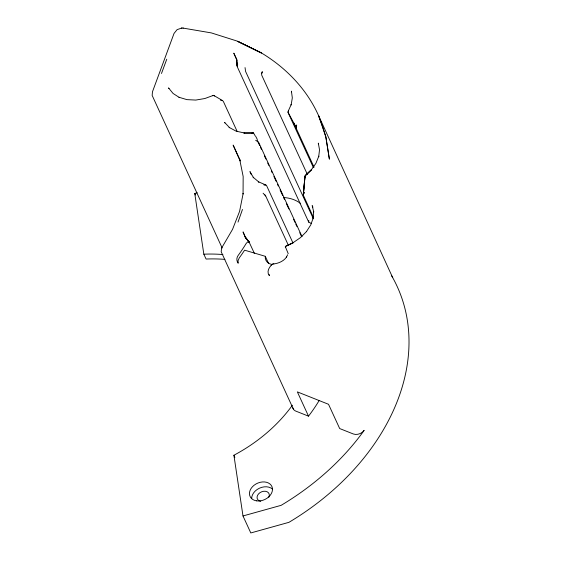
<?xml version="1.0" encoding="UTF-8"?>
<svg xmlns="http://www.w3.org/2000/svg" width="561" height="561" viewBox="0 0 561 561"><rect width="100%" height="100%" fill="white"/><g stroke="black" fill="none" stroke-linecap="round" stroke-linejoin="round"><path stroke-width="0.84" d="M245.038 67.593L245.578 71.408L313.375 218.811M305.184 175.649L311.439 169.745L305.009 175.986L303.256 195.032L313.241 216.967M311.537 223.622A204.008 151.849 -24.7 0 0 308.725 222.135L237.282 66.808L236.525 58.912L237.163 65.672L237.689 64.417M313.15 218.362L313.606 211.392L313.76 212.051L312.182 205.599L312.912 207.184M303.487 193.847L304.321 192.689L303.487 193.847L305.009 175.986M313.262 167.318L288.116 112.635L288.024 111.618L291.236 104.423L291.131 104.998L292.316 97.902L291.425 91.155L291.587 91.829M303.291 194.45L304.988 176.399L305.135 176.876M314.062 167.22L293.782 122.999L296.201 128.385L296.012 127.179L296.685 124.991L296.117 126.463M261.728 73.253L262.303 71.689L261.601 74.01L261.77 75.286L307.337 174.345M313.262 217.759L310.773 224.884L306.39 231.686L306.643 231.398L300.514 237.591L293.073 242.71L285.311 246.602L288.221 253.663M238.018 222.079L242.471 209.456M161.484 73.484L166.757 59.228M287.674 254.736L286.355 257.261L286.636 256.931C283.438 261.559 277.905 263.621 272.534 264.07M285.451 246.412L285.304 247.317M271.138 265.381C268.628 268.116 266.566 272.281 269.357 275.647L269.098 274.497M288.242 111.134L288.62 110.685M305.5 175.397L311.201 170.018L315.927 163.3L318.795 156.189L318.69 156.778L319.525 149.752L318.304 143.139L318.473 143.819M285.865 246.083L293.045 242.815L287.19 245.648L288.059 245.564M224.912 259.392A140.005 104.206 -24.7 0 0 206.069 259.042L203.832 254.189L194.751 193.468L197.241 192.774M292.407 405.224A140.005 104.206 -24.7 0 1 233.909 455.237L242.99 515.959L281.138 505.335A229.61 170.902 -24.7 0 0 364.166 430.371A8.001 5.954 -24.7 0 1 353.29 433.962L339.685 428.555L328.522 404.285L297.351 391.887L308.515 416.157A164.008 122.074 -24.7 0 0 319.153 400.519M181.701 28.05L177.087 29.649L174.036 33.436L152.466 91.787L152.157 95.426L222.184 248.046M265.276 184.8L263.873 184.842L265.865 184.983L266.65 185.747L292.898 242.808M224.968 122.95L224.561 122.389L229.652 127.712L229.091 127.382L236.083 131.141L244.449 133.013L244.014 133.013L253.537 132.992L255.311 136.057M244.014 133.013L253.537 132.992M182.858 28.057L211.336 32.903L237.387 41.156L261.468 52.979C286.131 67.804 306.951 89.367 318.669 115.839L392.714 277.681M181.399 28.05L183.3 28.057M220.368 100.117L222.521 100.573L223.348 101.422L237.205 131.54M222.521 100.573L213.573 95.321L204.849 98.526L195.789 100.068L186.918 99.634L178.987 97.27L179.499 97.572L173.097 93.484L168.559 87.916L168.973 88.484M254.442 253.502L249.063 241.98L247.92 241.714L246.23 243.369A164.008 122.074 -24.7 0 1 238.159 255.458C236.398 257.737 236.433 260.949 238.187 263.256L238.046 260.683L239.274 257.885A164.008 122.074 -24.7 0 0 244.603 250.171L265.29 256.307A11.998 8.934 -24.7 0 0 271.797 264.434M273.452 263.852L273.859 263.972M255.655 140.271L258.642 142.305L302.021 236.616M308.515 416.157L295.871 411.136A8.001 5.954 -24.7 0 1 292.814 407.826M265.865 184.983L258.355 181.764L258.894 182.08L253.172 177.241L253.579 177.795L249.947 171.603L251.405 174.773M263.095 193.215L265.697 195.985L288.298 245.122M213.853 95.377L214.379 96.043M248.726 241.721L249.336 242.401L245.01 236.609L243.053 231.917L245.627 237.843L249.336 242.401M249.063 241.98L245.01 236.609L245.739 238.194M264.939 194.87L265.697 195.985M287.975 112.13L296.012 127.179M255.795 136.505L257.268 139.38M240.452 160.944L233.138 145.082L239.933 160.467L239.764 159.787L243.158 176.477L243.06 194.029L243.172 193.398L239.568 211.392L232.563 229.323L221.553 248.179L221.209 251.819L293.417 409.2M237.079 60.279L233.797 53.148L236.686 59.585L237.135 66.268M257.134 140.019L259.68 145.572M260.409 147.157L261.503 149.535M264.42 155.874L265.879 159.044M267.702 163.006L268.796 165.383M271.349 170.93L272.078 172.515M273.901 176.477L276.089 181.231M277.541 184.401L278.27 185.986M280.093 189.948L282.646 195.494M283.74 197.872L284.469 199.457M286.292 203.419L288.845 208.973M293.585 219.274L295.044 222.444M295.766 224.028L296.86 226.406M299.777 232.745L301.236 235.915M265.29 256.307L268.579 263.46M194.751 193.468L195.459 195.011M233.909 455.237L234.863 457.313M242.99 515.959L250.802 532.95L288.95 522.326A229.61 170.902 -24.7 0 0 391.445 275.451M271.131 265.381A4.369 2.258 -70 0 1 272.534 264.063M308.795 220.494A37.005 27.538 -24.7 0 1 308.725 222.135M283.866 197.528A37.005 27.538 -24.7 0 1 300.261 203.25M203.832 254.189A140.005 104.206 -24.7 0 1 222.913 254.554M251.672 498.694A11.998 8.934 -24.7 0 1 259.399 488.217A11.998 8.934 -24.7 0 1 272.436 489.052M260.76 501.31A6.402 4.761 -24.7 0 1 257.548 495.377A6.402 4.761 -24.7 0 1 265.626 491.303A6.402 4.761 -24.7 0 1 268.838 497.228M213.299 95.44L213.033 95.721L213.299 95.44M252.569 132.985L252.036 133.216L253.081 132.908L252.569 132.985M257.022 50.778L237.878 41.451L261.468 52.979L257.022 50.778M322.554 126.379L318.669 115.839L325.829 136.814L329.363 159.022L325.829 136.814L322.554 126.379M256.405 500.833A11.998 8.934 -24.7 0 0 272.408 488.266A11.998 8.934 -24.7 0 0 254.077 485.258A11.998 8.934 -24.7 0 0 256.405 500.833"/></g></svg>
